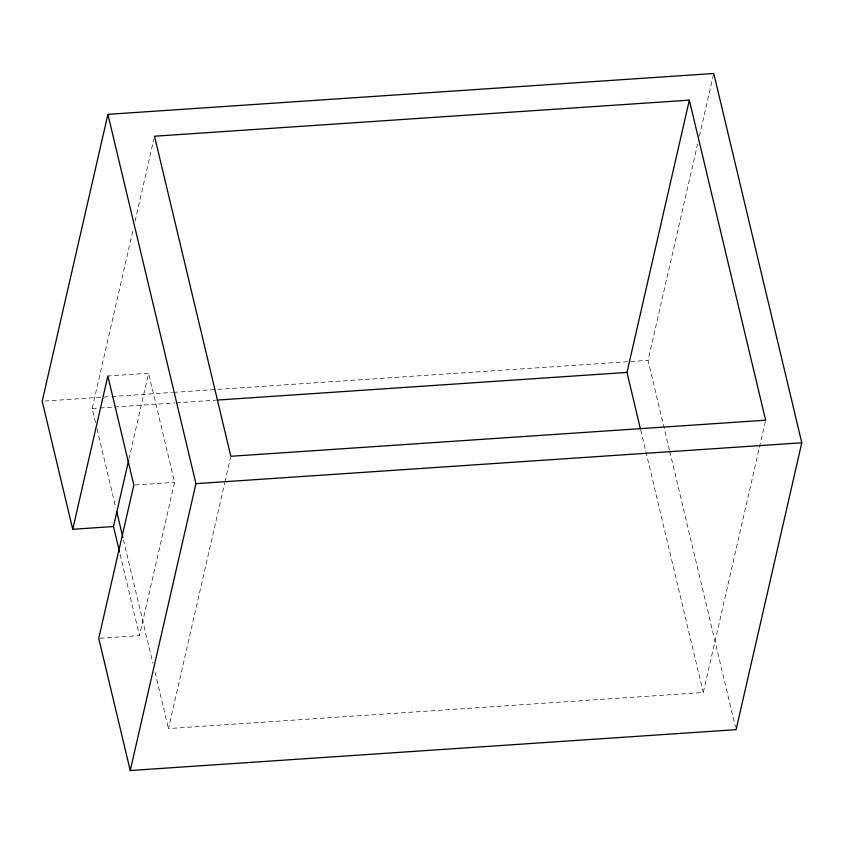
<?xml version="1.0" encoding="UTF-8"?>
<svg xmlns="http://www.w3.org/2000/svg" width="844" height="844" viewBox="0 0 844 844"><rect width="100%" height="100%" fill="white"/><g stroke="black" fill="none" stroke-linecap="round" stroke-linejoin="round"><path stroke-width="0.63" stroke-dasharray="4.22 3.17" d="M95.509 422.559L92.154 408.507L133.341 228.692M135.103 220.991L153.935 138.785M128.879 459.305L148.586 373.259L107.842 376.013M100.046 638.243L139.482 635.585L174.581 482.304L148.586 373.259M765.339 421.494L703.274 692.491L168.462 728.572L224.641 483.253M224.937 481.977L230.528 457.575M669.45 450.105L648.055 360.346L697.629 143.913M699.381 136.232L713.465 74.757M44.827 401.037L110.543 396.606M111.851 396.522L172.303 392.439M173.621 392.354L648.055 360.346M92.154 408.507L98.727 408.063M100.046 407.979L113.18 407.093M114.499 406.998L174.94 402.926M176.259 402.831L215.674 400.172M135.145 484.962L174.581 482.304M669.756 451.392L735.483 727.085M640.701 430.039L703.274 692.491M97.028 428.942L115.902 508.13M123.467 539.854L152.891 663.268M155.032 672.225L168.462 728.572M120.133 554.434L139.482 635.585"/><path stroke-width="1.27" d="M72.732 529.283L107.842 376.013L133.837 485.057L98.727 638.338L130.24 770.519L736.095 729.649L801.8 442.783L713.76 73.481L107.905 114.351L42.2 401.216L72.732 529.283L113.476 526.54L128.583 460.592M130.24 770.519L195.945 483.654L107.905 114.351M640.396 428.763L626.976 372.426L689.337 100.141L154.515 136.222L230.823 456.287L765.635 420.207L689.337 100.141M216.992 400.088L626.976 372.426M195.945 483.654L801.8 442.783M116.82 511.96L122.865 537.322M113.476 526.54L119.531 551.902"/></g></svg>
